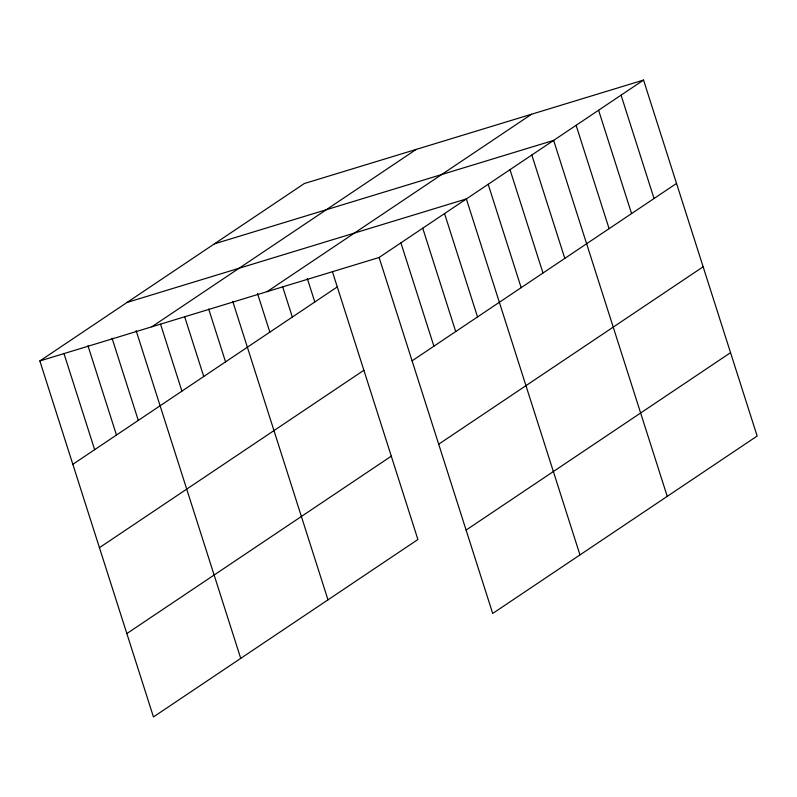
<?xml version="1.0" encoding="UTF-8"?>
<svg xmlns="http://www.w3.org/2000/svg" width="797" height="797" viewBox="0 0 797 797"><rect width="100%" height="100%" fill="white"/><g stroke="black" fill="none" stroke-linecap="round" stroke-linejoin="round"><path stroke-width="1.2" d="M332.409 271.638L417.897 539.519L153.452 716.931L39.85 360.951L304.295 183.549L643.548 80.069L757.15 436.049L492.705 613.451L379.103 257.481L643.548 80.069M151.799 326.81L416.243 149.398M267.144 291.622L531.589 114.22M72.836 464.312L337.28 286.91M99.436 547.678L363.89 370.266M412.089 360.832L676.533 183.43M126.853 633.565L391.297 456.163M438.689 444.198L703.133 266.796M466.096 530.085L730.55 352.682M214.383 243.872L553.636 140.392L667.238 496.362M127.121 302.412L466.365 198.931L579.967 554.901M39.85 360.951L379.103 257.481M621.062 95.152L654.048 198.513M598.587 110.235L631.573 213.586M576.111 125.308L609.097 228.669M531.818 155.026L564.804 258.387M510 169.661L542.986 273.022M488.182 184.296L521.168 287.657M444.547 213.566L477.533 316.927M422.729 228.201L455.715 331.562M400.911 242.846L433.897 346.197M307.303 278.492L314.805 301.983M282.576 286.531L292.33 317.067M257.481 293.386L269.844 332.15M232.754 301.415L327.985 599.842M208.684 309.007L225.551 361.858M184.615 316.598L203.733 376.493M160.556 324.19L181.915 391.138M136.118 330.596L240.724 658.382M112.048 338.187L138.289 420.408M87.979 345.778L116.472 435.042M63.919 353.37L94.654 449.677"/></g></svg>
